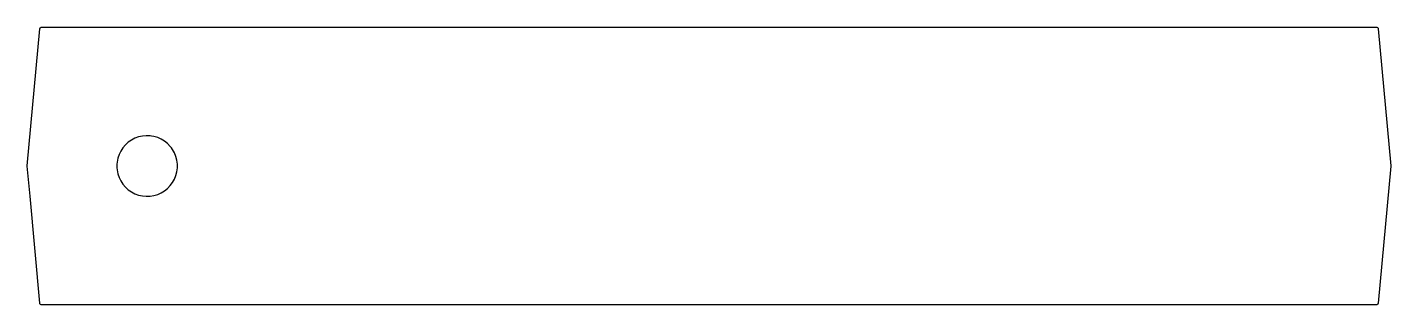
# Model space of a CAD drawing. Extents: x 100 to 208, y -111 to -89.
import ezdxf

# ---------------------------------------------------------------- set-up
doc = ezdxf.new("R2010")
doc.units = 0
doc.layers.add('BLACK', color=7, linetype='CONTINUOUS')

msp = doc.modelspace()

# ---------------------------------------------------------------- linework, layer by layer
at = {"layer": 'BLACK', "linetype": 'CONTINUOUS'}
for p, q in [((100.00102, -99.98878), (100.989748, -89.112774)), ((100.989748, -89.112774), (101.015421, -89.047792)), ((101.015421, -89.047792), (101.072151, -89.007005)), ((101.072151, -89.007005), (101.113239, -89)), ((101.113239, -89), (206.886761, -89)), ((206.886761, -89), (206.9538, -89.019685)), ((206.9538, -89.019685), (206.999555, -89.072489)), ((206.999555, -89.072489), (207.010252, -89.112774)), ((207.010252, -89.112774), (207.998979, -99.988774)), ((108.002078, -98.121677), (107.774191, -98.328638)), ((108.002082, -98.121673), (108.002078, -98.121677)), ((108.254573, -97.945546), (108.002082, -98.121673)), ((108.254577, -97.945544), (108.254573, -97.945546)), ((108.527513, -97.803154), (108.254577, -97.945544)), ((108.527526, -97.803148), (108.527513, -97.803154)), ((108.816426, -97.69683), (108.527526, -97.803148)), ((108.816431, -97.696829), (108.816426, -97.69683)), ((109.116563, -97.628325), (108.816431, -97.696829)), ((109.423, -97.598763), (109.116563, -97.628325)), ((109.730684, -97.60863), (109.423, -97.598763)), ((109.730689, -97.60863), (109.730684, -97.60863)), ((109.730692, -97.608631), (109.730689, -97.60863)), ((109.840979, -97.626461), (109.730692, -97.608631)), ((110.034597, -97.657763), (109.840979, -97.626461)), ((110.034601, -97.657764), (110.034597, -97.657763)), ((110.329734, -97.745358), (110.034601, -97.657764)), ((110.611227, -97.869967), (110.329734, -97.745358)), ((110.611229, -97.869968), (110.611227, -97.869967)), ((110.611235, -97.869971), (110.611229, -97.869968)), ((110.874493, -98.02956), (110.611235, -97.869971)), ((110.874499, -98.029565), (110.874493, -98.02956)), ((111.115181, -98.221502), (110.874499, -98.029565)), ((111.329353, -98.442651), (111.115181, -98.221502)), ((107.273108, -99.098435), (107.176104, -99.390597)), ((107.406681, -98.821069), (107.273108, -99.098435)), ((107.574622, -98.563063), (107.406681, -98.821068)), ((107.406681, -98.821068), (107.406681, -98.821069)), ((107.574629, -98.563053), (107.574622, -98.563063)), ((107.774181, -98.328648), (107.574629, -98.563053)), ((107.774191, -98.328638), (107.774181, -98.328648)), ((111.419213, -98.563057), (111.329352, -98.442651)), ((111.329352, -98.442651), (111.329353, -98.442651)), ((111.513482, -98.689368), (111.419213, -98.563057)), ((111.664551, -98.957607), (111.513482, -98.689368)), ((111.780078, -99.242962), (111.664551, -98.957607)), ((111.858167, -99.540747), (111.780078, -99.242962)), ((100.00102, -100), (100.00102, -99.98878)), ((100.00102, -100.01122), (100.00102, -100)), ((100.217397, -102.391369), (100.00102, -100.01122)), ((107.107413, -99.84607), (107.09753, -100)), ((107.09753, -100), (107.107412, -100.153929)), ((107.107412, -100.153929), (107.117254, -100.307219)), ((107.117254, -99.69278), (107.107413, -99.84607)), ((107.176102, -99.390604), (107.117254, -99.692774)), ((107.117254, -99.692774), (107.117254, -99.69278)), ((107.117254, -100.307219), (107.117254, -100.307225)), ((107.117254, -100.307225), (107.176102, -100.609395)), ((107.176104, -99.390597), (107.176102, -99.390604)), ((111.897534, -99.846073), (111.858167, -99.540747)), ((111.858167, -100.459253), (111.897534, -100.153927)), ((111.9, -100), (111.897534, -99.846073)), ((111.897534, -100.153927), (111.9, -100)), ((207.998979, -100.011226), (207.010252, -110.887226)), ((207.998979, -99.988774), (207.998979, -100.011226)), ((107.176102, -100.609395), (107.176104, -100.609402)), ((107.176104, -100.609402), (107.273108, -100.901564)), ((107.273108, -100.901564), (107.406681, -101.17893)), ((107.406681, -101.17893), (107.406681, -101.178931)), ((107.406681, -101.178931), (107.574622, -101.436936)), ((107.574622, -101.436936), (107.574629, -101.436946)), ((107.574629, -101.436946), (107.774181, -101.671351)), ((111.329351, -101.55735), (111.513482, -101.310632)), ((111.513482, -101.310632), (111.664551, -101.042393)), ((111.664551, -101.042393), (111.780078, -100.757038)), ((111.780078, -100.757038), (111.858167, -100.459253)), ((100.989748, -110.887226), (100.217397, -102.391369)), ((107.774181, -101.671351), (107.774191, -101.671361)), ((107.774191, -101.671361), (108.002078, -101.878322)), ((108.002078, -101.878322), (108.002082, -101.878326)), ((108.002082, -101.878326), (108.254573, -102.054453)), ((108.254573, -102.054453), (108.254577, -102.054455)), ((108.254577, -102.054455), (108.52752, -102.196849)), ((108.52752, -102.196849), (108.816431, -102.303171)), ((108.816431, -102.303171), (109.116566, -102.371675)), ((109.116566, -102.371675), (109.422997, -102.401236)), ((109.422997, -102.401236), (109.730692, -102.391369)), ((109.730692, -102.391369), (110.0346, -102.342236)), ((110.0346, -102.342236), (110.329729, -102.254643)), ((110.329729, -102.254643), (110.611235, -102.130029)), ((110.611235, -102.130029), (110.874493, -101.97044)), ((110.874493, -101.97044), (111.115183, -101.778496)), ((111.115183, -101.778496), (111.329351, -101.55735)), ((101.000445, -110.927511), (100.989748, -110.887226)), ((101.0462, -110.980315), (101.000445, -110.927511)), ((101.113239, -111), (101.0462, -110.980315)), ((206.886761, -111), (101.113239, -111)), ((206.927849, -110.992995), (206.886761, -111)), ((206.984579, -110.952208), (206.927849, -110.992995)), ((207.010252, -110.887226), (206.984579, -110.952208))]:
    msp.add_line(p, q, dxfattribs=at)

doc.saveas('drawing.dxf')
